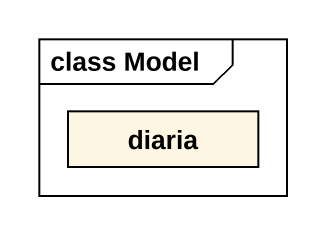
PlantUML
@startuml
mainframe class Model
hide circle
hide empty members
class diaria
@enduml
